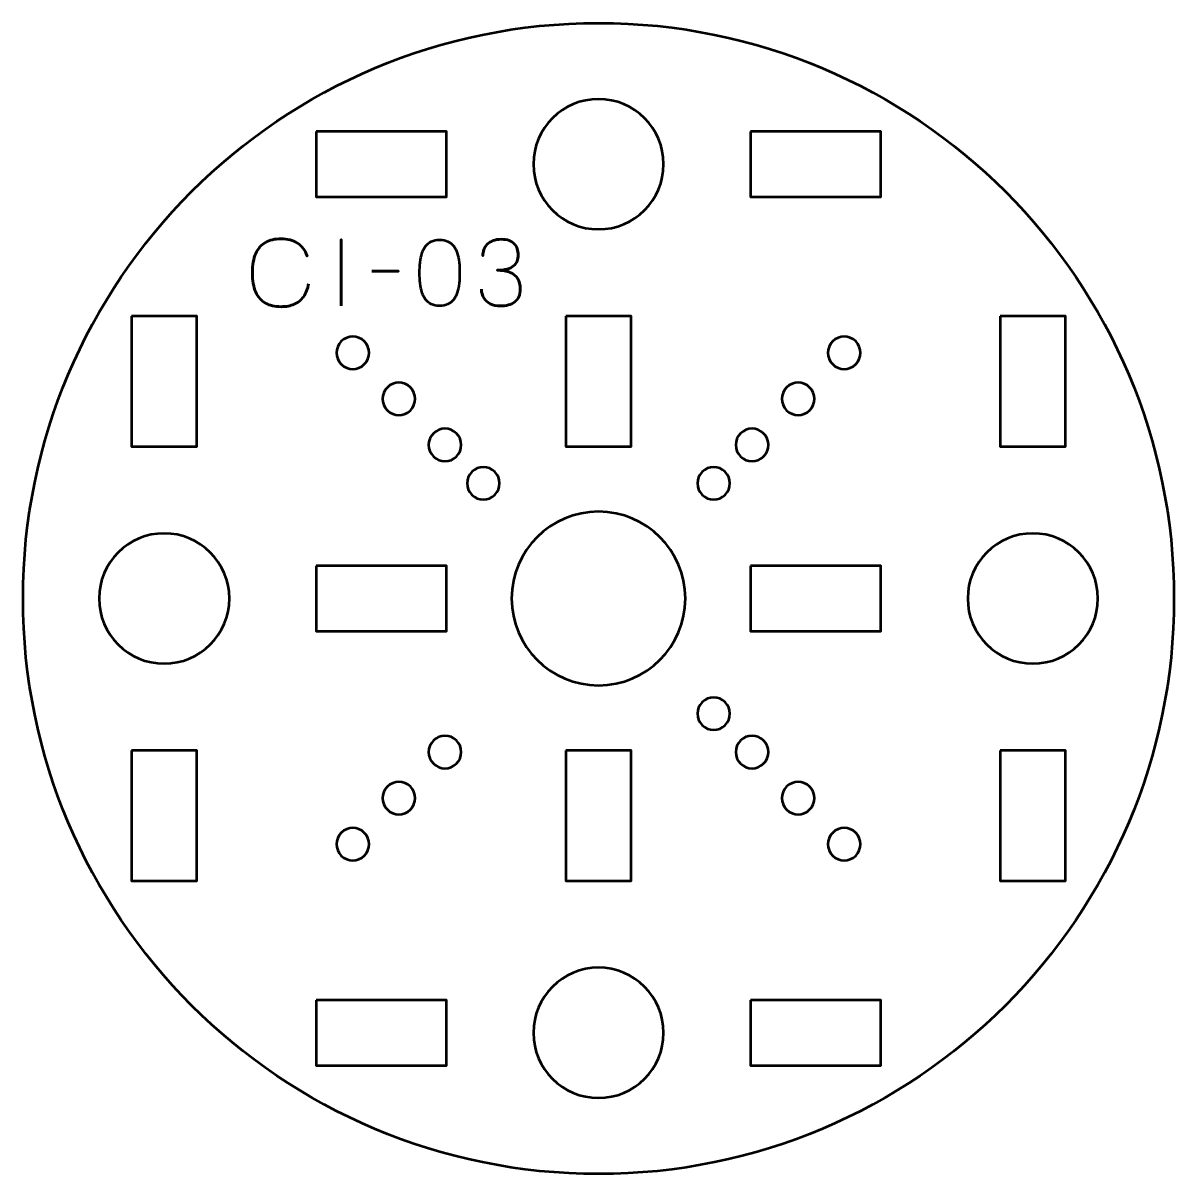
# Model space of a CAD drawing. Header units: centimetres. Extents: x -55.7 to 42.9, y -35.5 to -4.3.
# Drawn here: x 37.65 to 42.95, y -10.95 to -5.65 of the extents above; entities that cross this region are included whole.
import ezdxf

# ---------------------------------------------------------------- set-up
doc = ezdxf.new("R2010")
doc.units = ezdxf.units.CM
doc.header["$MEASUREMENT"] = 0
doc.layers.add('Layer 1', color=7, linetype='Continuous')

msp = doc.modelspace()

# ---------------------------------------------------------------- linework, layer by layer
at = {"layer": 'Layer 1', "color": 2, "lineweight": 53}
msp.add_ellipse((40.3, -8.3), major_axis=(0, 2.65), ratio=1, dxfattribs=at)
at = {"layer": 'Layer 1', "lineweight": 53}
for points in [[(40.60003, -6.3), (40.60003, -6.46563), (40.46569, -6.60001), (40.30004, -6.60001), (40.30004, -6.60001), (40.13441, -6.60001), (40.00003, -6.46563), (40.00003, -6.3), (40.00003, -6.3), (40.00003, -6.13423), (40.13441, -6), (40.30004, -6), (40.30004, -6), (40.46569, -6), (40.60003, -6.13423), (40.60003, -6.3)], [(39.00001, -6.14993), (39.00001, -6.14993), (39.60002, -6.14993), (39.60002, -6.14993), (39.60002, -6.14993), (39.60002, -6.14993), (39.60002, -6.44993), (39.60002, -6.44993), (39.60002, -6.44993), (39.60002, -6.44993), (39.00001, -6.44993), (39.00001, -6.44993), (39.00001, -6.44993), (39.00001, -6.44993), (39.00001, -6.14993), (39.00001, -6.14993)], [(41.00008, -6.14993), (41.00008, -6.14993), (41.60008, -6.14993), (41.60008, -6.14993), (41.60008, -6.14993), (41.60008, -6.14993), (41.60008, -6.44993), (41.60008, -6.44993), (41.60008, -6.44993), (41.60008, -6.44993), (41.00008, -6.44993), (41.00008, -6.44993), (41.00008, -6.44993), (41.00008, -6.44993), (41.00008, -6.14993), (41.00008, -6.14993)], [(38.15003, -6.99991), (38.15003, -6.99991), (38.45003, -6.99991), (38.45003, -6.99991), (38.45003, -6.99991), (38.45003, -6.99991), (38.45003, -7.59992), (38.45003, -7.59992), (38.45003, -7.59992), (38.45003, -7.59992), (38.15003, -7.59992), (38.15003, -7.59992), (38.15003, -7.59992), (38.15003, -7.59992), (38.15003, -6.99991), (38.15003, -6.99991)], [(40.14996, -6.99991), (40.14996, -6.99991), (40.44996, -6.99991), (40.44996, -6.99991), (40.44996, -6.99991), (40.44996, -6.99991), (40.44996, -7.59992), (40.44996, -7.59992), (40.44996, -7.59992), (40.44996, -7.59992), (40.14996, -7.59992), (40.14996, -7.59992), (40.14996, -7.59992), (40.14996, -7.59992), (40.14996, -6.99991), (40.14996, -6.99991)], [(42.15006, -6.99991), (42.15006, -6.99991), (42.45007, -6.99991), (42.45007, -6.99991), (42.45007, -6.99991), (42.45007, -6.99991), (42.45007, -7.59992), (42.45007, -7.59992), (42.45007, -7.59992), (42.45007, -7.59992), (42.15006, -7.59992), (42.15006, -7.59992), (42.15006, -7.59992), (42.15006, -7.59992), (42.15006, -6.99991), (42.15006, -6.99991)], [(40.70004, -8.29994), (40.70004, -8.52082), (40.52092, -8.69994), (40.30004, -8.69994), (40.30004, -8.69994), (40.0792, -8.69994), (39.90002, -8.52082), (39.90002, -8.29994), (39.90002, -8.29994), (39.90002, -8.0791), (40.0792, -7.89992), (40.30004, -7.89992), (40.30004, -7.89992), (40.52092, -7.89992), (40.70004, -8.0791), (40.70004, -8.29994)], [(38.60011, -8.29994), (38.60011, -8.46559), (38.46573, -8.59993), (38.3001, -8.59993), (38.3001, -8.59993), (38.13433, -8.59993), (38.0001, -8.46559), (38.0001, -8.29994), (38.0001, -8.29994), (38.0001, -8.13431), (38.13433, -7.99993), (38.3001, -7.99993), (38.3001, -7.99993), (38.46573, -7.99993), (38.60011, -8.13431), (38.60011, -8.29994)], [(42.6, -8.29994), (42.6, -8.46559), (42.46576, -8.59993), (42.29999, -8.59993), (42.29999, -8.59993), (42.13433, -8.59993), (41.99999, -8.46559), (41.99999, -8.29994), (41.99999, -8.29994), (41.99999, -8.13431), (42.13433, -7.99993), (42.29999, -7.99993), (42.29999, -7.99993), (42.46576, -7.99993), (42.6, -8.13431), (42.6, -8.29994)], [(39.00001, -8.14986), (39.00001, -8.14986), (39.60002, -8.14986), (39.60002, -8.14986), (39.60002, -8.14986), (39.60002, -8.14986), (39.60002, -8.44986), (39.60002, -8.44986), (39.60002, -8.44986), (39.60002, -8.44986), (39.00001, -8.44986), (39.00001, -8.44986), (39.00001, -8.44986), (39.00001, -8.44986), (39.00001, -8.14986), (39.00001, -8.14986)], [(41.00008, -8.14986), (41.00008, -8.14986), (41.60008, -8.14986), (41.60008, -8.14986), (41.60008, -8.14986), (41.60008, -8.14986), (41.60008, -8.44986), (41.60008, -8.44986), (41.60008, -8.44986), (41.60008, -8.44986), (41.00008, -8.44986), (41.00008, -8.44986), (41.00008, -8.44986), (41.00008, -8.44986), (41.00008, -8.14986), (41.00008, -8.14986)], [(38.15003, -8.99998), (38.15003, -8.99998), (38.45003, -8.99998), (38.45003, -8.99998), (38.45003, -8.99998), (38.45003, -8.99998), (38.45003, -9.59998), (38.45003, -9.59998), (38.45003, -9.59998), (38.45003, -9.59998), (38.15003, -9.59998), (38.15003, -9.59998), (38.15003, -9.59998), (38.15003, -9.59998), (38.15003, -8.99998), (38.15003, -8.99998)], [(40.14996, -8.99998), (40.14996, -8.99998), (40.44996, -8.99998), (40.44996, -8.99998), (40.44996, -8.99998), (40.44996, -8.99998), (40.44996, -9.59998), (40.44996, -9.59998), (40.44996, -9.59998), (40.44996, -9.59998), (40.14996, -9.59998), (40.14996, -9.59998), (40.14996, -9.59998), (40.14996, -9.59998), (40.14996, -8.99998), (40.14996, -8.99998)], [(42.15006, -8.99998), (42.15006, -8.99998), (42.45007, -8.99998), (42.45007, -8.99998), (42.45007, -8.99998), (42.45007, -8.99998), (42.45007, -9.59998), (42.45007, -9.59998), (42.45007, -9.59998), (42.45007, -9.59998), (42.15006, -9.59998), (42.15006, -9.59998), (42.15006, -9.59998), (42.15006, -9.59998), (42.15006, -8.99998), (42.15006, -8.99998)], [(40.60003, -10.29989), (40.60003, -10.46566), (40.46569, -10.5999), (40.30004, -10.5999), (40.30004, -10.5999), (40.13441, -10.5999), (40.00003, -10.46566), (40.00003, -10.29989), (40.00003, -10.29989), (40.00003, -10.13423), (40.13441, -9.99989), (40.30004, -9.99989), (40.30004, -9.99989), (40.46569, -9.99989), (40.60003, -10.13423), (40.60003, -10.29989)], [(39.00001, -10.14996), (39.00001, -10.14996), (39.60002, -10.14996), (39.60002, -10.14996), (39.60002, -10.14996), (39.60002, -10.14996), (39.60002, -10.44997), (39.60002, -10.44997), (39.60002, -10.44997), (39.60002, -10.44997), (39.00001, -10.44997), (39.00001, -10.44997), (39.00001, -10.44997), (39.00001, -10.44997), (39.00001, -10.14996), (39.00001, -10.14996)], [(41.00008, -10.14996), (41.00008, -10.14996), (41.60008, -10.14996), (41.60008, -10.14996), (41.60008, -10.14996), (41.60008, -10.14996), (41.60008, -10.44997), (41.60008, -10.44997), (41.60008, -10.44997), (41.60008, -10.44997), (41.00008, -10.44997), (41.00008, -10.44997), (41.00008, -10.44997), (41.00008, -10.44997), (41.00008, -10.14996), (41.00008, -10.14996)]]:
    msp.add_open_spline(points, degree=3, knots=[0, 0, 0, 0, 0.25, 0.25, 0.25, 0.25, 0.5, 0.5, 0.5, 0.5, 0.75, 0.75, 0.75, 0.75, 1, 1, 1, 1], dxfattribs=at)
at = {"layer": 'Layer 1', "color": 30, "lineweight": 53}
for points, knots in [([(38.96515, -6.85033), (38.96063, -6.87453), (38.95273, -6.8945), (38.94165, -6.91016), (38.94165, -6.91016), (38.93051, -6.92576), (38.91625, -6.93733), (38.8989, -6.94488), (38.8989, -6.94488), (38.88161, -6.95243), (38.86129, -6.95624), (38.83815, -6.95617), (38.83815, -6.95617), (38.81, -6.95624), (38.78608, -6.9508), (38.76646, -6.93973), (38.76646, -6.93973), (38.74685, -6.92872), (38.73189, -6.91172), (38.72159, -6.88865), (38.72159, -6.88865), (38.71129, -6.86557), (38.70614, -6.83601), (38.70607, -6.79996), (38.70607, -6.79996), (38.70614, -6.76405), (38.71129, -6.73455), (38.72159, -6.71148), (38.72159, -6.71148), (38.73189, -6.68841), (38.74685, -6.67134), (38.76646, -6.66026), (38.76646, -6.66026), (38.78608, -6.64918), (38.81, -6.64368), (38.83815, -6.64375), (38.83815, -6.64375), (38.86828, -6.64368), (38.89353, -6.6501), (38.91385, -6.66301), (38.91385, -6.66301), (38.9341, -6.67592), (38.94899, -6.69589), (38.95837, -6.72291), (38.95837, -6.72291), (38.94899, -6.69589), (38.9341, -6.67592), (38.91385, -6.66301), (38.91385, -6.66301), (38.89353, -6.6501), (38.86828, -6.64368), (38.83815, -6.64375), (38.83815, -6.64375), (38.81, -6.64368), (38.78608, -6.64918), (38.76646, -6.66026), (38.76646, -6.66026), (38.74685, -6.67134), (38.73189, -6.68841), (38.72159, -6.71148), (38.72159, -6.71148), (38.71129, -6.73455), (38.70614, -6.76405), (38.70607, -6.79996), (38.70607, -6.79996), (38.70614, -6.83601), (38.71129, -6.86557), (38.72159, -6.88865), (38.72159, -6.88865), (38.73189, -6.91172), (38.74685, -6.92872), (38.76646, -6.93973), (38.76646, -6.93973), (38.78608, -6.9508), (38.81, -6.95624), (38.83815, -6.95617), (38.83815, -6.95617), (38.86129, -6.95624), (38.88161, -6.95243), (38.8989, -6.94488), (38.8989, -6.94488), (38.91625, -6.93733), (38.93051, -6.92576), (38.94165, -6.91016), (38.94165, -6.91016), (38.95273, -6.8945), (38.96063, -6.87453), (38.96515, -6.85033)], [0, 0, 0, 0, 0.0454545, 0.0454545, 0.0454545, 0.0454545, 0.0909091, 0.0909091, 0.0909091, 0.0909091, 0.1363636, 0.1363636, 0.1363636, 0.1363636, 0.1818182, 0.1818182, 0.1818182, 0.1818182, 0.2272727, 0.2272727, 0.2272727, 0.2272727, 0.2727273, 0.2727273, 0.2727273, 0.2727273, 0.3181818, 0.3181818, 0.3181818, 0.3181818, 0.3636364, 0.3636364, 0.3636364, 0.3636364, 0.4090909, 0.4090909, 0.4090909, 0.4090909, 0.4545455, 0.4545455, 0.4545455, 0.4545455, 0.5, 0.5, 0.5, 0.5, 0.5454545, 0.5454545, 0.5454545, 0.5454545, 0.5909091, 0.5909091, 0.5909091, 0.5909091, 0.6363636, 0.6363636, 0.6363636, 0.6363636, 0.6818182, 0.6818182, 0.6818182, 0.6818182, 0.7272727, 0.7272727, 0.7272727, 0.7272727, 0.7727273, 0.7727273, 0.7727273, 0.7727273, 0.8181818, 0.8181818, 0.8181818, 0.8181818, 0.8636364, 0.8636364, 0.8636364, 0.8636364, 0.9090909, 0.9090909, 0.9090909, 0.9090909, 0.9545455, 0.9545455, 0.9545455, 0.9545455, 1, 1, 1, 1]), ([(39.11501, -6.95278), (39.11501, -6.95278), (39.11501, -6.64756), (39.11501, -6.64756), (39.11501, -6.64756), (39.11501, -6.64756), (39.11501, -6.95278), (39.11501, -6.95278)], [0, 0, 0, 0, 0.5, 0.5, 0.5, 0.5, 1, 1, 1, 1]), ([(39.5684, -6.95278), (39.58321, -6.95271), (39.59598, -6.9501), (39.60664, -6.94502), (39.60664, -6.94502), (39.61722, -6.93994), (39.62604, -6.93267), (39.63309, -6.92343), (39.63309, -6.92343), (39.64008, -6.91412), (39.64558, -6.90311), (39.64967, -6.89041), (39.64967, -6.89041), (39.6537, -6.87771), (39.65659, -6.86381), (39.65821, -6.84857), (39.65821, -6.84857), (39.65991, -6.83333), (39.66075, -6.81731), (39.66068, -6.80038), (39.66068, -6.80038), (39.66075, -6.78352), (39.65991, -6.7675), (39.65821, -6.75233), (39.65821, -6.75233), (39.65659, -6.73716), (39.6537, -6.72319), (39.64967, -6.71049), (39.64967, -6.71049), (39.64558, -6.69786), (39.64008, -6.68686), (39.63309, -6.67747), (39.63309, -6.67747), (39.62604, -6.66816), (39.61722, -6.66089), (39.60664, -6.65581), (39.60664, -6.65581), (39.59598, -6.65066), (39.58321, -6.64805), (39.5684, -6.64798), (39.5684, -6.64798), (39.55358, -6.64805), (39.54081, -6.65066), (39.53015, -6.65581), (39.53015, -6.65581), (39.51957, -6.66089), (39.51075, -6.66816), (39.5037, -6.67747), (39.5037, -6.67747), (39.49671, -6.68686), (39.49121, -6.69786), (39.48712, -6.71049), (39.48712, -6.71049), (39.48309, -6.72319), (39.4802, -6.73716), (39.47858, -6.75233), (39.47858, -6.75233), (39.47689, -6.7675), (39.47604, -6.78352), (39.47611, -6.80038), (39.47611, -6.80038), (39.47604, -6.81731), (39.47689, -6.83333), (39.47858, -6.84857), (39.47858, -6.84857), (39.4802, -6.86381), (39.48309, -6.87771), (39.48712, -6.89041), (39.48712, -6.89041), (39.49121, -6.90311), (39.49671, -6.91412), (39.5037, -6.92343), (39.5037, -6.92343), (39.51075, -6.93267), (39.51957, -6.93994), (39.53015, -6.94502), (39.53015, -6.94502), (39.54081, -6.9501), (39.55358, -6.95271), (39.5684, -6.95278)], [0, 0, 0, 0, 0.05, 0.05, 0.05, 0.05, 0.1, 0.1, 0.1, 0.1, 0.15, 0.15, 0.15, 0.15, 0.2, 0.2, 0.2, 0.2, 0.25, 0.25, 0.25, 0.25, 0.3, 0.3, 0.3, 0.3, 0.35, 0.35, 0.35, 0.35, 0.4, 0.4, 0.4, 0.4, 0.45, 0.45, 0.45, 0.45, 0.5, 0.5, 0.5, 0.5, 0.55, 0.55, 0.55, 0.55, 0.6, 0.6, 0.6, 0.6, 0.65, 0.65, 0.65, 0.65, 0.7, 0.7, 0.7, 0.7, 0.75, 0.75, 0.75, 0.75, 0.8, 0.8, 0.8, 0.8, 0.85, 0.85, 0.85, 0.85, 0.9, 0.9, 0.9, 0.9, 0.95, 0.95, 0.95, 0.95, 1, 1, 1, 1]), ([(39.5684, -6.95278), (39.58321, -6.95271), (39.59598, -6.9501), (39.60664, -6.94502), (39.60664, -6.94502), (39.61722, -6.93994), (39.62604, -6.93267), (39.63309, -6.92343), (39.63309, -6.92343), (39.64008, -6.91412), (39.64558, -6.90311), (39.64967, -6.89041), (39.64967, -6.89041), (39.6537, -6.87771), (39.65659, -6.86381), (39.65821, -6.84857), (39.65821, -6.84857), (39.65991, -6.83333), (39.66075, -6.81731), (39.66068, -6.80038), (39.66068, -6.80038), (39.66075, -6.78352), (39.65991, -6.7675), (39.65821, -6.75233), (39.65821, -6.75233), (39.65659, -6.73716), (39.6537, -6.72319), (39.64967, -6.71049), (39.64967, -6.71049), (39.64558, -6.69786), (39.64008, -6.68686), (39.63309, -6.67747), (39.63309, -6.67747), (39.62604, -6.66816), (39.61722, -6.66089), (39.60664, -6.65581), (39.60664, -6.65581), (39.59598, -6.65066), (39.58321, -6.64805), (39.5684, -6.64798), (39.5684, -6.64798), (39.55358, -6.64805), (39.54081, -6.65066), (39.53015, -6.65581), (39.53015, -6.65581), (39.51957, -6.66089), (39.51075, -6.66816), (39.5037, -6.67747), (39.5037, -6.67747), (39.49671, -6.68686), (39.49121, -6.69786), (39.48712, -6.71049), (39.48712, -6.71049), (39.48309, -6.72319), (39.4802, -6.73716), (39.47858, -6.75233), (39.47858, -6.75233), (39.47689, -6.7675), (39.47604, -6.78352), (39.47611, -6.80038), (39.47611, -6.80038), (39.47604, -6.81731), (39.47689, -6.83333), (39.47858, -6.84857), (39.47858, -6.84857), (39.4802, -6.86381), (39.48309, -6.87771), (39.48712, -6.89041), (39.48712, -6.89041), (39.49121, -6.90311), (39.49671, -6.91412), (39.5037, -6.92343), (39.5037, -6.92343), (39.51075, -6.93267), (39.51957, -6.93994), (39.53015, -6.94502), (39.53015, -6.94502), (39.54081, -6.9501), (39.55358, -6.95271), (39.5684, -6.95278)], [0, 0, 0, 0, 0.05, 0.05, 0.05, 0.05, 0.1, 0.1, 0.1, 0.1, 0.15, 0.15, 0.15, 0.15, 0.2, 0.2, 0.2, 0.2, 0.25, 0.25, 0.25, 0.25, 0.3, 0.3, 0.3, 0.3, 0.35, 0.35, 0.35, 0.35, 0.4, 0.4, 0.4, 0.4, 0.45, 0.45, 0.45, 0.45, 0.5, 0.5, 0.5, 0.5, 0.55, 0.55, 0.55, 0.55, 0.6, 0.6, 0.6, 0.6, 0.65, 0.65, 0.65, 0.65, 0.7, 0.7, 0.7, 0.7, 0.75, 0.75, 0.75, 0.75, 0.8, 0.8, 0.8, 0.8, 0.85, 0.85, 0.85, 0.85, 0.9, 0.9, 0.9, 0.9, 0.95, 0.95, 0.95, 0.95, 1, 1, 1, 1]), ([(39.76101, -6.87616), (39.76108, -6.8914), (39.76461, -6.90466), (39.77159, -6.91616), (39.77159, -6.91616), (39.77858, -6.92759), (39.78853, -6.93655), (39.80151, -6.94297), (39.80151, -6.94297), (39.81449, -6.94939), (39.83008, -6.95264), (39.84822, -6.95278), (39.84822, -6.95278), (39.86183, -6.95278), (39.87418, -6.95137), (39.8854, -6.94841), (39.8854, -6.94841), (39.89655, -6.94544), (39.90614, -6.94086), (39.91426, -6.93458), (39.91426, -6.93458), (39.92237, -6.9283), (39.92858, -6.92018), (39.93302, -6.91031), (39.93302, -6.91031), (39.9374, -6.90036), (39.93958, -6.88843), (39.93965, -6.87446), (39.93965, -6.87446), (39.93973, -6.85584), (39.93592, -6.8401), (39.92837, -6.82733), (39.92837, -6.82733), (39.92082, -6.81456), (39.9091, -6.80497), (39.89337, -6.79841), (39.89337, -6.79841), (39.87764, -6.79184), (39.85746, -6.78853), (39.83298, -6.78853), (39.83298, -6.78853), (39.85125, -6.7886), (39.86656, -6.78691), (39.87905, -6.78345), (39.87905, -6.78345), (39.89147, -6.77999), (39.90141, -6.77512), (39.90889, -6.76877), (39.90889, -6.76877), (39.91637, -6.76249), (39.9218, -6.75501), (39.92505, -6.74641), (39.92505, -6.74641), (39.92837, -6.73787), (39.92999, -6.72849), (39.92992, -6.71826), (39.92992, -6.71826), (39.92999, -6.70802), (39.92858, -6.69857), (39.92576, -6.68982), (39.92576, -6.68982), (39.923, -6.68107), (39.91849, -6.67338), (39.91235, -6.66682), (39.91235, -6.66682), (39.90621, -6.66026), (39.8981, -6.65511), (39.88815, -6.65144), (39.88815, -6.65144), (39.87813, -6.64777), (39.86592, -6.64594), (39.8516, -6.64587), (39.8516, -6.64587), (39.83735, -6.64594), (39.82486, -6.64805), (39.81428, -6.65215), (39.81428, -6.65215), (39.80362, -6.65624), (39.79488, -6.66181), (39.78782, -6.66894), (39.78782, -6.66894), (39.78084, -6.67606), (39.77561, -6.68418), (39.77216, -6.69335), (39.77216, -6.69335), (39.76863, -6.70252), (39.76694, -6.71226), (39.76694, -6.72249), (39.76694, -6.72249), (39.76694, -6.71226), (39.76863, -6.70252), (39.77216, -6.69335), (39.77216, -6.69335), (39.77561, -6.68418), (39.78084, -6.67606), (39.78782, -6.66894), (39.78782, -6.66894), (39.79488, -6.66181), (39.80362, -6.65624), (39.81428, -6.65215), (39.81428, -6.65215), (39.82486, -6.64805), (39.83735, -6.64594), (39.8516, -6.64587), (39.8516, -6.64587), (39.86592, -6.64594), (39.87813, -6.64777), (39.88815, -6.65144), (39.88815, -6.65144), (39.8981, -6.65511), (39.90621, -6.66026), (39.91235, -6.66682), (39.91235, -6.66682), (39.91849, -6.67338), (39.923, -6.68107), (39.92576, -6.68982), (39.92576, -6.68982), (39.92858, -6.69857), (39.92999, -6.70802), (39.92992, -6.71826), (39.92992, -6.71826), (39.92999, -6.72849), (39.92837, -6.73787), (39.92505, -6.74641), (39.92505, -6.74641), (39.9218, -6.75501), (39.91637, -6.76249), (39.90889, -6.76877), (39.90889, -6.76877), (39.90141, -6.77512), (39.89147, -6.77999), (39.87905, -6.78345), (39.87905, -6.78345), (39.86656, -6.78691), (39.85125, -6.7886), (39.83298, -6.78853), (39.83298, -6.78853), (39.85746, -6.78853), (39.87764, -6.79184), (39.89337, -6.79841), (39.89337, -6.79841), (39.9091, -6.80497), (39.92082, -6.81456), (39.92837, -6.82733), (39.92837, -6.82733), (39.93592, -6.8401), (39.93973, -6.85584), (39.93965, -6.87446), (39.93965, -6.87446), (39.93958, -6.88843), (39.9374, -6.90036), (39.93302, -6.91031), (39.93302, -6.91031), (39.92858, -6.92018), (39.92237, -6.9283), (39.91426, -6.93458), (39.91426, -6.93458), (39.90614, -6.94086), (39.89655, -6.94544), (39.8854, -6.94841), (39.8854, -6.94841), (39.87418, -6.95137), (39.86183, -6.95278), (39.84822, -6.95278), (39.84822, -6.95278), (39.83008, -6.95264), (39.81449, -6.94939), (39.80151, -6.94297), (39.80151, -6.94297), (39.78853, -6.93655), (39.77858, -6.92759), (39.77159, -6.91616), (39.77159, -6.91616), (39.76461, -6.90466), (39.76108, -6.8914), (39.76101, -6.87616)], [0, 0, 0, 0, 0.0227273, 0.0227273, 0.0227273, 0.0227273, 0.0454545, 0.0454545, 0.0454545, 0.0454545, 0.0681818, 0.0681818, 0.0681818, 0.0681818, 0.0909091, 0.0909091, 0.0909091, 0.0909091, 0.1136364, 0.1136364, 0.1136364, 0.1136364, 0.1363636, 0.1363636, 0.1363636, 0.1363636, 0.1590909, 0.1590909, 0.1590909, 0.1590909, 0.1818182, 0.1818182, 0.1818182, 0.1818182, 0.2045455, 0.2045455, 0.2045455, 0.2045455, 0.2272727, 0.2272727, 0.2272727, 0.2272727, 0.25, 0.25, 0.25, 0.25, 0.2727273, 0.2727273, 0.2727273, 0.2727273, 0.2954545, 0.2954545, 0.2954545, 0.2954545, 0.3181818, 0.3181818, 0.3181818, 0.3181818, 0.3409091, 0.3409091, 0.3409091, 0.3409091, 0.3636364, 0.3636364, 0.3636364, 0.3636364, 0.3863636, 0.3863636, 0.3863636, 0.3863636, 0.4090909, 0.4090909, 0.4090909, 0.4090909, 0.4318182, 0.4318182, 0.4318182, 0.4318182, 0.4545455, 0.4545455, 0.4545455, 0.4545455, 0.4772727, 0.4772727, 0.4772727, 0.4772727, 0.5, 0.5, 0.5, 0.5, 0.5227273, 0.5227273, 0.5227273, 0.5227273, 0.5454545, 0.5454545, 0.5454545, 0.5454545, 0.5681818, 0.5681818, 0.5681818, 0.5681818, 0.5909091, 0.5909091, 0.5909091, 0.5909091, 0.6136364, 0.6136364, 0.6136364, 0.6136364, 0.6363636, 0.6363636, 0.6363636, 0.6363636, 0.6590909, 0.6590909, 0.6590909, 0.6590909, 0.6818182, 0.6818182, 0.6818182, 0.6818182, 0.7045455, 0.7045455, 0.7045455, 0.7045455, 0.7272727, 0.7272727, 0.7272727, 0.7272727, 0.75, 0.75, 0.75, 0.75, 0.7727273, 0.7727273, 0.7727273, 0.7727273, 0.7954545, 0.7954545, 0.7954545, 0.7954545, 0.8181818, 0.8181818, 0.8181818, 0.8181818, 0.8409091, 0.8409091, 0.8409091, 0.8409091, 0.8636364, 0.8636364, 0.8636364, 0.8636364, 0.8863636, 0.8863636, 0.8863636, 0.8863636, 0.9090909, 0.9090909, 0.9090909, 0.9090909, 0.9318182, 0.9318182, 0.9318182, 0.9318182, 0.9545455, 0.9545455, 0.9545455, 0.9545455, 0.9772727, 0.9772727, 0.9772727, 0.9772727, 1, 1, 1, 1]), ([(39.25598, -6.79318), (39.25598, -6.79318), (39.37917, -6.79318), (39.37917, -6.79318), (39.37917, -6.79318), (39.37917, -6.79318), (39.25598, -6.79318), (39.25598, -6.79318)], [0, 0, 0, 0, 0.5, 0.5, 0.5, 0.5, 1, 1, 1, 1])]:
    msp.add_open_spline(points, degree=3, knots=knots, dxfattribs=at)
at = {"layer": 'Layer 1', "color": 250, "lineweight": 53}
for points in [[(39.22169, -7.11557), (39.25097, -7.14485), (39.25097, -7.19236), (39.22169, -7.22164), (39.22169, -7.22164), (39.19241, -7.25092), (39.14491, -7.25092), (39.11563, -7.22164), (39.11563, -7.22164), (39.08635, -7.19236), (39.08635, -7.14485), (39.11563, -7.11557), (39.11563, -7.11557), (39.14491, -7.08629), (39.19241, -7.08629), (39.22169, -7.11557)], [(41.48443, -7.22164), (41.45515, -7.25092), (41.40765, -7.25092), (41.37837, -7.22164), (41.37837, -7.22164), (41.34909, -7.19236), (41.34909, -7.14485), (41.37837, -7.11557), (41.37837, -7.11557), (41.40765, -7.08629), (41.45515, -7.08629), (41.48443, -7.11557), (41.48443, -7.11557), (41.51371, -7.14485), (41.51371, -7.19236), (41.48443, -7.22164)], [(39.43382, -7.3277), (39.4631, -7.35698), (39.4631, -7.40449), (39.43382, -7.43377), (39.43382, -7.43377), (39.40454, -7.46305), (39.35704, -7.46305), (39.32776, -7.43377), (39.32776, -7.43377), (39.29848, -7.40449), (39.29848, -7.35698), (39.32776, -7.3277), (39.32776, -7.3277), (39.35704, -7.29842), (39.40454, -7.29842), (39.43382, -7.3277)], [(41.2723, -7.43377), (41.24302, -7.46305), (41.19552, -7.46305), (41.16624, -7.43377), (41.16624, -7.43377), (41.13696, -7.40449), (41.13696, -7.35698), (41.16624, -7.3277), (41.16624, -7.3277), (41.19552, -7.29842), (41.24302, -7.29842), (41.2723, -7.3277), (41.2723, -7.3277), (41.30158, -7.35698), (41.30158, -7.40449), (41.2723, -7.43377)], [(39.64596, -7.53984), (39.67524, -7.56912), (39.67524, -7.61662), (39.64596, -7.6459), (39.64596, -7.6459), (39.61668, -7.67518), (39.56917, -7.67518), (39.53989, -7.6459), (39.53989, -7.6459), (39.51061, -7.61662), (39.51061, -7.56912), (39.53989, -7.53984), (39.53989, -7.53984), (39.56917, -7.51056), (39.61668, -7.51056), (39.64596, -7.53984)], [(39.64596, -7.53984), (39.67524, -7.56912), (39.67524, -7.61662), (39.64596, -7.6459), (39.64596, -7.6459), (39.61668, -7.67518), (39.56917, -7.67518), (39.53989, -7.6459), (39.53989, -7.6459), (39.51061, -7.61662), (39.51061, -7.56912), (39.53989, -7.53984), (39.53989, -7.53984), (39.56917, -7.51056), (39.61668, -7.51056), (39.64596, -7.53984)], [(41.06017, -7.6459), (41.03089, -7.67518), (40.98338, -7.67518), (40.9541, -7.6459), (40.9541, -7.6459), (40.92482, -7.61662), (40.92482, -7.56912), (40.9541, -7.53984), (40.9541, -7.53984), (40.98338, -7.51056), (41.03089, -7.51056), (41.06017, -7.53984), (41.06017, -7.53984), (41.08945, -7.56912), (41.08945, -7.61662), (41.06017, -7.6459)], [(41.06017, -7.6459), (41.03089, -7.67518), (40.98338, -7.67518), (40.9541, -7.6459), (40.9541, -7.6459), (40.92482, -7.61662), (40.92482, -7.56912), (40.9541, -7.53984), (40.9541, -7.53984), (40.98338, -7.51056), (41.03089, -7.51056), (41.06017, -7.53984), (41.06017, -7.53984), (41.08945, -7.56912), (41.08945, -7.61662), (41.06017, -7.6459)], [(39.82273, -7.71661), (39.85201, -7.74589), (39.85201, -7.7934), (39.82273, -7.82268), (39.82273, -7.82268), (39.79345, -7.85196), (39.74595, -7.85196), (39.71667, -7.82268), (39.71667, -7.82268), (39.68739, -7.7934), (39.68739, -7.74589), (39.71667, -7.71661), (39.71667, -7.71661), (39.74595, -7.68733), (39.79345, -7.68733), (39.82273, -7.71661)], [(40.88339, -7.82268), (40.85411, -7.85196), (40.80661, -7.85196), (40.77733, -7.82268), (40.77733, -7.82268), (40.74805, -7.7934), (40.74805, -7.74589), (40.77733, -7.71661), (40.77733, -7.71661), (40.80661, -7.68733), (40.85411, -7.68733), (40.88339, -7.71661), (40.88339, -7.71661), (40.91267, -7.74589), (40.91267, -7.7934), (40.88339, -7.82268)], [(40.77733, -8.88334), (40.74805, -8.85406), (40.74805, -8.80655), (40.77733, -8.77727), (40.77733, -8.77727), (40.80661, -8.74799), (40.85411, -8.74799), (40.88339, -8.77727), (40.88339, -8.77727), (40.91267, -8.80655), (40.91267, -8.85406), (40.88339, -8.88334), (40.88339, -8.88334), (40.85411, -8.91262), (40.80661, -8.91262), (40.77733, -8.88334)], [(39.53989, -8.95405), (39.56917, -8.92477), (39.61668, -8.92477), (39.64596, -8.95405), (39.64596, -8.95405), (39.67524, -8.98333), (39.67524, -9.03084), (39.64596, -9.06012), (39.64596, -9.06012), (39.61668, -9.0894), (39.56917, -9.0894), (39.53989, -9.06012), (39.53989, -9.06012), (39.51061, -9.03084), (39.51061, -8.98333), (39.53989, -8.95405)], [(39.53989, -8.95405), (39.56917, -8.92477), (39.61668, -8.92477), (39.64596, -8.95405), (39.64596, -8.95405), (39.67524, -8.98333), (39.67524, -9.03084), (39.64596, -9.06012), (39.64596, -9.06012), (39.61668, -9.0894), (39.56917, -9.0894), (39.53989, -9.06012), (39.53989, -9.06012), (39.51061, -9.03084), (39.51061, -8.98333), (39.53989, -8.95405)], [(40.9541, -9.06012), (40.92482, -9.03084), (40.92482, -8.98333), (40.9541, -8.95405), (40.9541, -8.95405), (40.98338, -8.92477), (41.03089, -8.92477), (41.06017, -8.95405), (41.06017, -8.95405), (41.08945, -8.98333), (41.08945, -9.03084), (41.06017, -9.06012), (41.06017, -9.06012), (41.03089, -9.0894), (40.98338, -9.0894), (40.9541, -9.06012)], [(40.9541, -9.06012), (40.92482, -9.03084), (40.92482, -8.98333), (40.9541, -8.95405), (40.9541, -8.95405), (40.98338, -8.92477), (41.03089, -8.92477), (41.06017, -8.95405), (41.06017, -8.95405), (41.08945, -8.98333), (41.08945, -9.03084), (41.06017, -9.06012), (41.06017, -9.06012), (41.03089, -9.0894), (40.98338, -9.0894), (40.9541, -9.06012)], [(39.32776, -9.16618), (39.35704, -9.1369), (39.40454, -9.1369), (39.43382, -9.16618), (39.43382, -9.16618), (39.4631, -9.19546), (39.4631, -9.24297), (39.43382, -9.27225), (39.43382, -9.27225), (39.40454, -9.30153), (39.35704, -9.30153), (39.32776, -9.27225), (39.32776, -9.27225), (39.29848, -9.24297), (39.29848, -9.19546), (39.32776, -9.16618)], [(41.16624, -9.27225), (41.13696, -9.24297), (41.13696, -9.19546), (41.16624, -9.16618), (41.16624, -9.16618), (41.19552, -9.1369), (41.24302, -9.1369), (41.2723, -9.16618), (41.2723, -9.16618), (41.30158, -9.19546), (41.30158, -9.24297), (41.2723, -9.27225), (41.2723, -9.27225), (41.24302, -9.30153), (41.19552, -9.30153), (41.16624, -9.27225)], [(39.11563, -9.37831), (39.14491, -9.34903), (39.19241, -9.34903), (39.22169, -9.37831), (39.22169, -9.37831), (39.25097, -9.40759), (39.25097, -9.4551), (39.22169, -9.48438), (39.22169, -9.48438), (39.19241, -9.51366), (39.14491, -9.51366), (39.11563, -9.48438), (39.11563, -9.48438), (39.08635, -9.4551), (39.08635, -9.40759), (39.11563, -9.37831)], [(41.37837, -9.48438), (41.34909, -9.4551), (41.34909, -9.40759), (41.37837, -9.37831), (41.37837, -9.37831), (41.40765, -9.34903), (41.45515, -9.34903), (41.48443, -9.37831), (41.48443, -9.37831), (41.51371, -9.40759), (41.51371, -9.4551), (41.48443, -9.48438), (41.48443, -9.48438), (41.45515, -9.51366), (41.40765, -9.51366), (41.37837, -9.48438)]]:
    msp.add_open_spline(points, degree=3, knots=[0, 0, 0, 0, 0.25, 0.25, 0.25, 0.25, 0.5, 0.5, 0.5, 0.5, 0.75, 0.75, 0.75, 0.75, 1, 1, 1, 1], dxfattribs=at)

doc.saveas('drawing.dxf')
